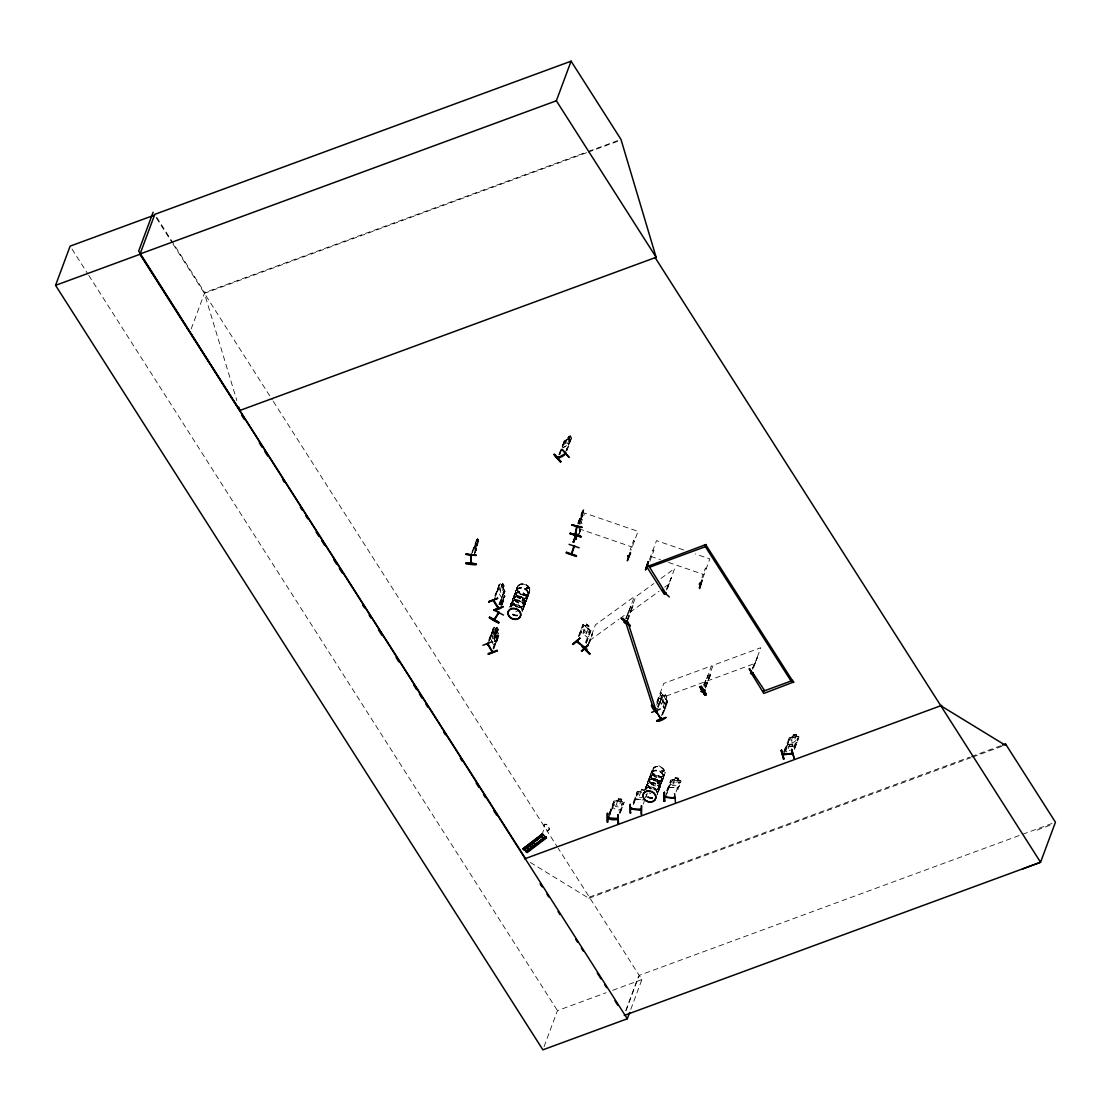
<?xml version="1.0" encoding="UTF-8"?>
<svg xmlns="http://www.w3.org/2000/svg" width="1111" height="1111" viewBox="0 0 1111 1111"><rect width="100%" height="100%" fill="white"/><g stroke="black" fill="none" stroke-linecap="round" stroke-linejoin="round"><path stroke-width="0.75" stroke-dasharray="5 3.75" d="M612.508 808.183C609.925 803.822 616.411 812.738 620.369 809.266L622.243 807.405L620.313 809.197M613.494 802.17L614.425 802.6L613.494 802.17L609.411 813.155M620.896 801.156L622.354 802.017L621.021 805.614L618.744 806.947L615.577 806.53L614.452 804.767L615.8 801.17L617.647 800.67M618.355 798.74L621.757 799.267L618.355 798.74L617.647 800.753L614.091 801.045M621.035 801.198L621.757 799.267L620.896 801.253L623.16 801.545C626.493 802.864 616.383 799.503 615.327 800.364L613.994 801.003L609.411 813.446M622.688 803.364L623.618 803.795L622.688 803.364L619.188 813.071M635.242 797.004L635.575 799.059L643.491 800.031M633.173 802.711L637.172 791.74L640.908 791.671L641.547 789.56L644.935 790.102M637.603 793.421L636.672 793.004L637.603 793.421L632.353 807.53M638.506 791.282L637.172 791.837M640.825 791.49L641.547 789.56M647.352 793.143L643.297 804.031M583.067 511.963L583.094 511.227L580.734 520.156M494.562 636.672C494.645 634.978 499.075 638.02 494.784 637.672L495.034 641.727L494.298 637.547C492.465 639.353 490.909 635.686 494.103 636.547L493.867 632.659L494.464 636.436M492.006 632.367L491.729 635.145L495.825 641.38L497.061 640.283M497.714 591.399L497.909 588.663L497.686 591.441L501.714 597.676L504.936 591.496L503.491 588.15L504.213 586.219C502.311 579.678 502.186 588.538 500.63 583.65L499.825 583.483L495.187 595.621M493.784 648.88L498.978 635.131C496.436 641.63 495.45 651.49 490.576 638.839L490.798 636.048M490.673 638.797L490.868 636.131M660.642 699.416L660.406 702.208L664.267 708.512L665.656 707.471M478.424 541.251L475.675 549.126L476.244 543.487L477.577 539.877L477.827 540.668M578.345 535.946L580.484 529.544L579.845 532.127M511.018 603.565L511.06 606.578A6.694 5.388 20.4 0 1 519.045 600.704A6.694 5.388 20.4 0 1 522.003 610.258M510.838 605.245L511.06 603.856L509.713 607.536M512.268 601.009L512.56 599.426M513.81 597.232L514.004 595.552M513.629 603.662L514.115 604.273M515.421 592.913L515.615 591.219M517.74 586.011C514.143 591.844 523.253 597.649 528.1 593.954M514.393 604.245L513.962 603.315M516.893 588.677L517.101 587.275M518.42 591.288L519.254 591.649L518.212 591.163M518.476 591.135L518.698 590.983M523.712 600.44L522.934 601.079M522.156 600.773L523.448 601.329L523.614 600.009M523.767 607.55L523.989 606.175M526.656 587.844L527.267 588.997L528.489 588.261M525.239 603.981C526.947 598.149 518.684 593.718 514.24 597.315L515.657 596.579M525.531 602.398L524.586 605.245M527.961 588.636L527.6 588.538M526.781 599.857L526.961 598.162M528.572 593.843L526.517 597.996M645.922 787.768L647.019 784.533M647.352 783.533L647.644 781.95M648.907 779.755L649.116 778.38L646.394 785.727M649.477 786.755L648.713 786.019L649.602 786.699M650.477 775.159L651.601 772.201M650.504 775.422L650.727 774.048M651.963 771.215L652.865 774.089A6.61 5.319 20.4 0 1 658.49 766.618A6.61 5.319 20.4 0 1 664.114 775.436C643.575 785.713 654.962 751.8 665.142 772.728M653.726 773.95L653.643 774.159M654.254 773.756L653.365 774.075M657.323 783.574L657.781 782.38M658.281 783.463L657.49 783.102L658.795 782.949M657.281 794.698L657.462 793.018M658.879 790.379L659.073 788.699M661.642 770.395L662.989 770.201M660.323 786.505L660.614 784.922M662.087 770.34C662.281 772.256 664.225 769.562 662.92 771.228M662.045 780.686L661.823 782.061L663.17 778.394L662.559 779.589A6.583 5.291 20.4 0 1 651.379 778.311A6.583 5.291 20.4 0 1 656.934 770.84A6.583 5.291 20.4 0 1 662.531 779.616M663.573 771.062L663.211 770.673M663.656 776.353L663.434 777.742L664.781 774.034M665.128 772.756L664.253 775.422M503.741 597.551L504.338 597.01M580.914 518.337L581.275 519.059L582.831 512.602M582.345 511.504L582.831 510.824L576.512 527.183M582.233 516.365L583.428 510.032M583.025 513.115L583.719 509.852L583.303 512.629M581.803 518.004L582.136 516.323L579.525 523.767M542.112 834.972L544.404 826.945A3.527 1.861 52.8 0 1 545.432 824.168A3.527 1.861 52.8 0 1 548.959 827.431A3.527 1.861 52.8 0 1 547.931 830.209L546.445 833.153M581.456 514.907L579.345 524.156L579.9 523.073M579.734 532.336L580.567 529.739M633.576 540.571L634.381 541.168L633.576 540.571L630.104 549.917M653.865 550.473L652.976 550.153L653.865 550.473L649.838 561.333M705.402 568.152L706.207 568.749L705.402 568.152L701.93 577.498M191.161 328.967L204.702 292.596L586.83 151.985M472.008 551.959L476.675 539.404M470.842 555.875L477.466 538.335C480.077 540.863 476.619 542.862 478.563 538.585M472.369 552.778L477.577 538.349M478.424 539.529L478.188 541.89M474.369 553.417L476.702 547.14M474.73 553.459L477.063 547.181M475.314 552.681L477.855 543.362M475.55 543.501L474.855 553.014L477.605 546.834L477.841 538.557M494.867 595.732L499.27 584.65L495.645 596.357M497.867 588.774L499.825 583.483L500.63 583.747M494.173 599.607L499.728 585.386M501.728 585.664L502.505 583.539M503.311 588.15L504.13 586.191L502.408 583.581M498.908 604.551L503.88 591.885L499.95 603.717M499.214 604.44L503.88 591.885M500.269 603.606L504.88 591.441M500.575 604.398L503.311 598.162M503.158 598.26L504.644 595.871L500.686 603.245L504.797 596.218M502.214 600.815L500.88 604.412L502.283 602.19M503.755 597.885L504.477 595.968M500.95 605.981L504.547 595.815M501.922 604.106L504.366 597.399L503.852 597.94M488.979 639.436L493.367 628.354L489.757 640.061M501.714 604.801L505.074 596.051L503.075 598.801M488.701 640.894L493.839 627.229L494.728 627.354C496.284 632.242 496.409 623.382 498.311 629.923L498.131 633.798L495.409 641.158L493.992 641.353M502.047 605.148L503.589 600.079M490.77 636.159L493.937 627.187L494.728 627.451M488.271 643.311L493.839 629.09M558.75 454.843L564.152 441.886L562.624 446.858M559.569 453.538L564.069 441.414L570.249 435.873L569.485 437.998L570.568 437.901L567.332 443.775L564.874 445.164L564.124 444.358L567.61 437.345L570.318 435.956M559.486 454.441L564.152 441.886M559.708 454.705L562.041 448.427M495.825 629.368L496.603 627.243M570.137 435.984L569.415 437.915L571.332 436.79M497.422 631.853L498.228 629.895L496.506 627.284M565.318 452.413L571.304 437.887L566.721 449.538M493.006 648.255L497.978 635.589L493.478 648.991M566.638 450.441L571.304 437.887M493.312 648.144L497.978 635.589M566.86 450.705L571.915 437.012L568.526 444.636L563.569 447.414M514.032 595.927L511.31 603.204L511.935 602.009M514.282 595.19L515.629 591.594M517.268 587.247L515.893 590.871L516.518 589.677M513.699 603.467L514.004 604.134M513.976 603.481L514.115 603.315M522.628 600.968L522.517 599.884L522.406 600.745M526.933 588.288L527.294 587.538L527.211 588.636M522.156 611.814L523.503 608.203M523.767 607.481L526.489 600.204M526.753 599.482L528.086 595.871M528.364 595.149L529.697 591.524M577.817 523.281L582.483 510.741M578.026 524.142L583.372 509.741M582.956 511.935L583.83 509.88M579.164 523.67L582.345 515.171M583.261 512.463L579.664 523.003M580.609 524.017L584.692 513.046L638.02 531.364L631.006 550.237M579.15 530.725L580.928 525.906M578.553 534.724L580.484 529.544M578.831 635.409L583.011 624.549L590.913 630.895M578.47 636.77L583.011 624.549M579.567 635.978L583.289 626.368L582.331 625.993L583.289 626.368M585.9 625.979L586.622 624.049L589.247 626.16L585.553 635.811M583.094 633.825L586.677 624.188M585.4 642.686L589.719 631.506L590.441 632.09L589.719 631.506M586.136 643.269L590.733 630.923L588.344 628.159M586.358 643.061L590.816 630.854M588.497 643.45L595.413 624.854L634.339 596.649L626.298 618.271M588.747 643.7L592.538 633.909L589.413 643.227M625.632 618.744L630.798 606.189L626.548 618.521M627.173 619.813L635.784 596.676L653.851 583.581M649.504 559.5L656.518 540.626L683.987 550.056M627.437 620.049L632.895 605.731L628.09 619.577M666.558 589.052L671.155 577.998L666.919 590.344M666.656 590.094L674.696 568.471L659.406 579.553M609.758 814.835L614.425 802.295M608.592 818.279L614.425 802.6M617.73 800.837L618.452 798.906M702.832 577.817L709.846 558.944L695.292 553.945M656.837 702.013L663.753 683.418L711.471 665.864L703.999 685.973M657.018 702.305L661.198 692.945L660.392 693.236M657.087 703.235L661.017 692.667M656.712 705.027L661.198 692.945M657.684 706.568L662.073 695.472L658.462 707.193M657.99 706.457L662.559 694.25L660.337 702.208L664.364 708.471L665.6 707.374M656.976 710.443L662.545 696.208M620.119 812.891L624.049 802.239M620.119 813.196L624.174 802.225M530.35 862.483L588.858 898.271L589.274 897.132L969.792 757.119M661.656 704.11L665.239 694.472C668.753 701.527 664.67 690.389 664.42 696.43L662.503 694.389M665.392 695.236L666.406 696.847M663.211 706.624L666.878 697M661.67 715.387L666.336 702.846L667.1 703.471L666.336 702.846M661.975 715.276L666.642 702.735M662.712 714.567L667.419 702.263L663.017 714.442M633.52 804.1L637.603 793.115M544.057 1046.687L557.472 1010.621L606.162 992.706M639.339 795.809L640.672 792.212L643.838 792.629M644.797 790.06L646.13 786.449M650.713 774.117L649.366 777.714L649.991 776.52M650.977 773.395L652.351 769.77M645.797 796.92L646.796 794.615L645.866 794.49M657.754 783.338L657.809 782.213M658.629 783.199L658.698 783.241M658.851 790.004L661.573 782.727M703.749 684.751L707.929 675.391L704.18 686.251M703.93 685.043L708.11 675.682M705.054 686.89L713.095 665.267L760.799 647.713L752.772 669.336M666.864 790.643L670.863 779.991L680.099 780.172L681.043 781.061L677.002 791.962M705.221 687.167L710.54 674.794L709.721 675.085M666.878 790.935L670.961 780.033M705.304 688.112L710.36 674.516M706.04 686.876L710.54 674.794M666.628 793.865L671.294 781.325L670.364 781.227L671.294 781.325M665.475 797.309L671.308 781.63M680.918 781.075L677.766 780.103L678.613 778.033L675.224 777.7L674.599 779.811L672.655 780.186L671.322 783.797L672.447 785.491L675.613 785.796L677.877 784.422L679.224 780.825L677.766 780.019L678.474 778.089M676.071 791.879L679.557 782.158L680.501 782.561L679.557 782.158M752.522 668.114L757.258 657.24L752.939 669.614M752.702 668.405L757.438 657.531M625.743 1010.677L638.394 976.652M626.062 1010.607L639.158 975.389L1055.45 822.209M630.798 1009.357L641.88 979.569L558.18 848.262M783.547 752.439L785.463 747.272L786.741 746.384L794.434 745.759L795.337 746.328L794.254 748.939M784.644 750.244L789.213 737.704L798.115 736.329L795.851 736.593L796.67 734.496L793.379 734.774L792.685 736.801M784.88 751.425L789.546 738.884L788.643 738.968L789.546 738.884M783.81 754.869L789.643 739.19M789.102 746.328L789.699 744.245L793.018 744.037L792.296 745.967M793.462 734.829L792.782 736.857L789.143 737.787M792.171 746.037L792.851 744.009M796.67 734.496L795.962 736.412M794.073 747.578L797.573 738.176L798.476 738.093L794.476 749.37M794.157 747.884L797.573 738.176M794.393 749.078L799.031 736.899L798.017 736.301M580.011 531.572L580.053 530.669M503.144 601.232L502.075 603.94L502.7 601.648M501.7 603.731L503.019 600.995M501.769 604.106L502.991 601.579L502.519 602.315M515.629 591.163L517.476 588.761M514.018 595.496L514.907 594.01M512.49 599.607L513.213 598.162M511.046 603.495L512.893 601.093M529.822 588.733L526.739 585.011L523.448 583.886A6.569 5.291 20.4 0 0 517.92 591.427A6.569 5.291 20.4 0 0 529.058 592.746A6.61 5.319 20.4 0 0 523.406 584.094A6.61 5.319 20.4 0 0 517.837 591.58A6.61 5.319 20.4 0 0 529.03 592.913L529.822 588.761M525.864 601.398L526.753 599.912M522.892 609.397L523.753 604.842M649.754 776.756L649.13 781.089M647.574 782.116L649.352 779.644M657.059 782.727L657.906 782.283M663.475 771.256L663.364 770.465M658.892 783.588L658.698 782.644M660.92 783.949A6.583 5.291 20.4 0 0 655.323 775.172A6.583 5.291 20.4 0 0 649.768 782.63A6.583 5.291 20.4 0 0 660.92 783.949L661.823 779.353M660.392 786.324L658.615 788.796M657.976 791.921L658.615 790.685L657.24 794.323A6.583 5.291 20.4 0 0 653.476 787.477A6.583 5.291 20.4 0 0 645.435 788.824M658.865 790.435L657.018 792.851M499.867 604.12L500.603 603.634L500.2 604.287M501.894 602.079L503.311 599.662M503.866 599.926L501.075 603.953M500.853 604.592L502.283 602.384M502.63 601.787L503.644 599.982M474.883 552.875L475.689 552.084M564.069 441.511L565.249 440.317M517.754 585.997L520.17 584.233L523.448 583.886A6.569 5.291 20.4 0 1 529.058 592.746M514.699 594.191L515.865 593.08M513.157 598.329L514.268 597.121M526.892 587.511L526.558 588.316M528.364 588.636L527.419 588.566M522.073 600.023L523.642 600.037M528.114 593.954L529.155 592.927M527.683 596.871L525.225 598.662M524.906 602.315L526.086 601.204M524.642 605.078L520.573 607.37M521.934 610.328L523.1 609.217M651.393 772.395L653.851 770.603M649.782 776.714L650.949 775.603M648.241 780.839L652.31 778.547M646.81 784.727L647.977 783.616L646.963 784.63M661.6 780.505L663.448 778.103L663.434 775.02M661.17 783.727L658.712 785.505M659.726 787.602L657.24 789.532L653.948 789.879A6.61 5.319 20.4 0 0 659.99 783.255A6.61 5.319 20.4 0 0 649.754 779.728A6.61 5.319 20.4 0 0 650.699 788.713M669.266 787.282L677.238 787.963L679.113 786.13L677.238 788.046L669.266 787.282L668.933 785.269M588.913 636.145L587.288 637.339L581.192 632.298M589.177 626.229L586.539 624.118M588.455 628.159L589.497 629.798L588.15 633.395L586.261 633.881L583.817 631.895L583.067 629.298L584.414 625.687L585.969 626.104L583.025 624.701M494.437 645.144L495.77 644.005M544.404 826.945L544.251 827.056A3.527 1.861 52.8 0 1 545.293 824.279A3.527 1.861 52.8 0 1 548.806 827.542A3.527 1.861 52.8 0 1 547.779 830.32L547.931 830.209M589.58 640.547L618.771 619.382M620.16 618.383L628.507 612.342M629.951 612.369L659.142 591.205M664.697 587.177L668.864 584.164M592.538 633.909L591.871 634.395L592.788 634.159M631.048 606.425L630.131 606.662M632.895 605.731L632.242 606.203L633.159 605.981M671.405 578.248L670.488 578.484M565.263 440.359L571.984 437.095M564.374 442.15L563.416 442.303M562.263 448.025L568.526 444.636M517.393 588.816L518.768 588.094M515.782 593.135L517.157 592.413M526.822 587.538L528.031 587.538M512.81 601.148L514.171 600.426M512.574 604.745L510.116 606.537A6.694 5.388 20.4 0 1 517.518 604.801A6.694 5.388 20.4 0 1 522.392 610.703L522.142 609.161M523.628 602.981L524.989 602.259M523.573 606.12L518.865 607.356M653.907 767.507L655.268 766.784M653.726 773.548L653.948 774.353M650.865 775.659L652.24 774.936M647.894 783.672L649.268 782.949M647.657 787.268L645.199 789.046A6.694 5.388 20.4 0 1 653.421 787.657A6.694 5.388 20.4 0 1 657.254 794.615M660.309 781.172L661.684 780.45M658.712 783.63L657.115 782.894M792.754 736.76L790.865 737.551L789.518 741.148L790.601 742.551L793.671 742.287L795.893 740.593L797.226 736.996L795.823 736.496M1036.994 830.125L1052.02 824.487M588.469 151.388L619.355 140.028M586.566 152.721L204.424 293.332L236.851 400.571M588.191 152.124L619.091 140.764M500.63 583.65L504.936 591.496M503.394 588.177L504.019 590.094L502.686 593.705L501.255 593.913L499.394 588.538L500.728 584.928L501.825 585.622M494.728 627.354L498.95 635.242M497.492 631.881L498.603 633.617M657.92 699.111L705.638 681.543M707.263 680.96L754.98 663.392M971.417 756.522L1000.692 745.759M588.858 898.271L970.945 757.688M972.569 757.091L1001.886 746.3M612.661 990.318L641.88 979.569M490.506 638.839L492.965 642.589M497.311 637.325L497.742 638.922L496.256 635.534L497.048 633.631L495.381 630.937L494.687 633.02L492.728 630.881L493.52 631.145M666.058 698.958L666.683 700.888L665.336 704.485L663.934 704.693L662.1 699.291L663.448 695.694L664.517 696.389M667.239 700.666L667.475 702.333L662.462 694.278M522.628 600.065L523.017 600.87M650.713 779.033L654.018 778.561M657.309 789.352L653.948 789.852M640.908 791.574L638.978 791.99L637.631 795.601L638.756 797.365L641.922 797.767M496.784 637.408L495.367 637.617L493.492 632.228M791.893 746.578L788.824 746.87L787.491 750.48L790.56 750.189M793.407 734.871L796.698 734.579M797.656 738.482L798.559 738.398M787.602 744.62L795.17 743.953L797.101 742.092L795.198 744.051L787.518 744.787L787.213 742.953M517.17 596.204L518.934 596.065M522.781 599.884L522.073 600.87M662.878 771.451L661.837 770.965M652.254 778.755C656.115 778.131 660.614 780.88 660.545 785.074M678.627 778.131L675.224 777.7M672.224 779.575L674.502 779.63M670.183 781.797L680.363 782.797M474.952 546.32L474.966 553.028M642.075 790.032L644.116 790.296M635.686 798.92L641.936 799.726M521.767 594.607L523.462 594.996M518.768 607.495A6.569 5.291 20.4 0 0 524.573 600.495A6.569 5.291 20.4 0 0 513.824 598.037A6.569 5.291 20.4 0 0 517.101 607.12L513.226 603.745A6.569 5.291 20.4 0 1 518.879 596.315L522.156 597.343M653.948 778.769L657.24 779.866L660.309 783.588M578.859 528.725L632.187 547.043M650.685 556.305L660.378 559.638M668.461 562.416L704.013 574.623M792.143 745.939L793.546 746.425M527.725 587.594L528.53 588.33M517.226 606.8L514.282 605.023M795.212 746.37L794.407 745.662M495.923 629.326L494.839 628.632L492.173 635.964L492.437 638.853M493.52 632.367L494.589 633.062M522.212 597.19L524.573 599.662M649.366 787.532L650.657 788.754M585.719 626.757L588.177 628.729M584.386 630.354L586.844 632.34M528.086 586.08L529.128 587.344M648.31 786.269L649.324 787.699L647.657 784.852M786.921 752.022L785.852 750.633L787.185 747.023L788.977 746.175M498.95 584.761L499.422 585.497M503.575 591.996L504.033 592.732M493.062 628.465L493.52 629.201M497.672 635.7L498.145 636.436M494.339 633.576L495.937 636.061M156.665 217.242L204.702 292.596M156.387 217.978L172.094 242.615M173.01 244.059L272.376 399.932M273.306 401.39L557.25 846.804M71.993 249.058L87.838 273.903M88.769 275.361L557.472 1010.621M661.767 695.583L662.225 696.319M665.975 698.93L667.1 700.722M664.281 697.041L665.836 699.541M662.948 700.638L664.503 703.152M495.312 631.131L496.867 633.631M493.423 631.187L497.27 637.353M494.353 633.701L495.909 636.214M524.628 599.496L525.461 602.551M512.574 602.343L513.171 603.926M496.145 635.561L496.742 637.547M787.185 742.856L787.518 744.787M658.837 787.366L659.101 788.921M657.24 791.685L657.49 793.254M650.477 775.186L650.74 776.756M647.421 783.38L647.588 785.019M645.88 787.532L646.144 789.088M528.35 592.51L528.614 594.079M526.767 596.94L527.003 598.398L526.739 596.829M515.393 592.677L515.657 594.246M513.782 596.996L514.046 598.565M512.338 600.857L512.504 602.495M581.095 629.715L581.109 632.353M513.338 603.759A6.569 5.291 20.4 0 0 524.461 605.078A6.569 5.291 20.4 0 0 518.879 596.315M517.351 615.827A6.583 5.291 20.4 0 1 511.129 613.689M510.088 607.037A6.583 5.291 20.4 0 1 516.49 605.12A6.583 5.291 20.4 0 1 521.878 609.731M517.462 615.661A6.694 5.388 20.4 0 1 511.143 613.494M510.088 606.731A6.694 5.388 20.4 0 1 517.434 605.037A6.694 5.388 20.4 0 1 522.309 610.925M517.184 606.912A6.61 5.319 20.4 0 1 513.879 597.787A6.61 5.319 20.4 0 1 524.698 600.259A6.61 5.319 20.4 0 1 518.851 607.3M517.615 615.105A6.583 5.291 20.4 0 1 511.393 612.966M510.352 606.3A6.583 5.291 20.4 0 1 517.587 604.634A6.583 5.291 20.4 0 1 522.378 610.439M511.06 606.731A6.583 5.291 20.4 0 1 518.934 601.037A6.583 5.291 20.4 0 1 521.837 610.439M517.295 611.481A6.583 5.291 20.4 0 1 515.629 611.106M517.545 615.438A6.694 5.388 20.4 0 1 511.227 613.272M511.143 606.273A6.694 5.388 20.4 0 1 519.129 600.482A6.694 5.388 20.4 0 1 522.087 610.036M511.977 607.398A6.583 5.291 20.4 0 1 513.837 600.468A6.583 5.291 20.4 0 1 522.476 602.44A6.583 5.291 20.4 0 1 522.114 609.717M652.379 789.116A6.61 5.319 20.4 0 1 649.088 779.978A6.61 5.319 20.4 0 1 659.892 782.463A6.61 5.319 20.4 0 1 654.06 789.504M652.976 773.964A6.61 5.319 20.4 0 0 664.17 775.297A6.61 5.319 20.4 0 0 658.545 766.479A6.61 5.319 20.4 0 0 652.976 773.964A6.61 5.319 20.4 0 0 664.114 775.436M652.435 798.351A6.583 5.291 20.4 0 1 646.213 796.212M646.185 788.546A6.583 5.291 20.4 0 1 653.199 788.199A6.583 5.291 20.4 0 1 657.184 793.685M652.56 798.184A6.694 5.388 20.4 0 1 646.227 796.004M645.172 789.241A6.694 5.388 20.4 0 1 653.337 787.88A6.694 5.388 20.4 0 1 657.17 794.837M650.754 788.574A6.61 5.319 20.4 0 1 649.81 779.589A6.61 5.319 20.4 0 1 660.045 783.102A6.61 5.319 20.4 0 1 653.99 789.685M650.629 788.921A6.583 5.291 20.4 0 1 649.685 779.964A6.583 5.291 20.4 0 1 659.892 783.463A6.583 5.291 20.4 0 1 653.851 790.018M646.227 788.796A6.694 5.388 20.4 0 1 654.212 783.005A6.694 5.388 20.4 0 1 657.17 792.56M652.699 797.615A6.583 5.291 20.4 0 1 645.449 794.24M646.144 789.254A6.583 5.291 20.4 0 1 654.018 783.561A6.583 5.291 20.4 0 1 656.92 792.962M650.713 793.629A6.583 5.291 20.4 0 1 649.157 792.907M652.629 797.962A6.694 5.388 20.4 0 1 646.31 795.782M646.408 788.532A6.583 5.291 20.4 0 1 654.282 782.824A6.583 5.291 20.4 0 1 657.198 792.226M581.15 522.573L581.956 523.17L581.15 522.573M477.591 541.307L476.258 547.584L477.591 541.307M501.575 586.261L500.242 589.872L501.839 592.357L503.172 588.761L501.575 586.261M502.7 584.455L503.491 586.705L502.7 584.455M495.687 629.965L493.006 637.311L494.576 639.811L497.27 632.465L495.687 629.965M495.464 631.895L496.228 634.159L495.464 631.895M496.811 628.159L497.589 630.409L496.811 628.159M566.791 440.012L565.443 443.622L567.915 442.234L569.249 438.637L566.791 440.012M568.068 437.512L569.651 436.637L568.068 437.512M586.997 624.854L588.344 626.771L586.997 624.854M617.494 801.392L616.147 804.989L619.327 805.406L620.66 801.795L617.494 801.392M618.896 799.212L620.938 799.476L618.896 799.212M674.363 780.353L673.016 783.949L676.182 784.255L677.529 780.658L674.363 780.353M675.766 778.158L677.793 778.353L675.766 778.158M792.504 737.412L791.171 741.009L794.24 740.731L795.587 737.135L792.504 737.412M790.213 744.564L792.185 744.384L790.213 744.564M793.893 735.107L795.865 734.927L793.893 735.107M514.685 600.107A6.583 5.291 20.4 0 0 525.836 601.426A6.583 5.291 20.4 0 0 520.24 592.649A6.583 5.291 20.4 0 0 514.685 600.107M514.685 599.898A6.694 5.388 20.4 0 0 526.017 601.232A6.694 5.388 20.4 0 0 520.337 592.302A6.694 5.388 20.4 0 0 514.685 599.898M513.435 603.495A6.569 5.291 20.4 0 0 524.573 604.815A6.569 5.291 20.4 0 0 518.976 596.038A6.569 5.291 20.4 0 0 513.435 603.495M517.782 591.802A6.569 5.291 20.4 0 0 528.919 593.121A6.569 5.291 20.4 0 0 523.323 584.358A6.569 5.291 20.4 0 0 517.782 591.802M516.296 595.565A6.694 5.388 20.4 0 0 527.628 596.913A6.694 5.388 20.4 0 0 521.948 587.983A6.694 5.388 20.4 0 0 516.296 595.565M514.948 599.385A6.583 5.291 20.4 0 0 526.114 600.704A6.583 5.291 20.4 0 0 520.504 591.927A6.583 5.291 20.4 0 0 514.948 599.385M516.296 595.788A6.583 5.291 20.4 0 0 527.447 597.107A6.583 5.291 20.4 0 0 521.851 588.316A6.583 5.291 20.4 0 0 516.296 595.788M514.768 599.676A6.694 5.388 20.4 0 0 526.1 601.009A6.694 5.388 20.4 0 0 520.42 592.08A6.694 5.388 20.4 0 0 514.768 599.676M516.379 595.343A6.694 5.388 20.4 0 0 527.711 596.676A6.694 5.388 20.4 0 0 522.017 587.761A6.694 5.388 20.4 0 0 516.379 595.343M516.559 595.065A6.583 5.291 20.4 0 0 527.711 596.385A6.583 5.291 20.4 0 0 522.114 587.594A6.583 5.291 20.4 0 0 516.559 595.065M649.852 782.186A6.694 5.388 20.4 0 0 661.184 783.533A6.694 5.388 20.4 0 0 655.504 774.603A6.694 5.388 20.4 0 0 649.852 782.186M651.379 778.089A6.694 5.388 20.4 0 0 662.712 779.422A6.694 5.388 20.4 0 0 657.032 770.506A6.694 5.388 20.4 0 0 651.379 778.089M650.032 781.908A6.583 5.291 20.4 0 0 661.198 783.227A6.583 5.291 20.4 0 0 655.587 774.436A6.583 5.291 20.4 0 0 650.032 781.908M651.463 777.867A6.694 5.388 20.4 0 0 662.795 779.2A6.694 5.388 20.4 0 0 657.115 770.284A6.694 5.388 20.4 0 0 651.463 777.867M651.643 777.575A6.583 5.291 20.4 0 0 662.809 778.894A6.583 5.291 20.4 0 0 657.198 770.117A6.583 5.291 20.4 0 0 651.643 777.575"/><path stroke-width="1.5" d="M488.187 653.56L497.075 650.574M497.117 650.185L497.284 650.963L488.326 654.171M494.006 610.064L503.436 615.036M497.061 650.532L488.34 654.254M502.977 606.87C486.632 611.106 496.159 612.3 503.005 606.481M665.781 717.345C660.739 723.303 647.991 721.636 665.753 717.748M665.725 717.692L656.962 721.372M607.731 813.321L607.495 822.334L607.106 813.544M607.495 822.334L607.648 813.335M608.495 817.877L607.661 818.154L607.87 817.279C607.731 820.751 619.521 819.89 617.174 818.876M608.703 817.988L608.703 817.293M618.063 814.918L618.41 823.751L618.077 814.669M618.147 814.696L617.841 823.682M630.284 804.364L630.104 813.085L630.798 812.835M630.548 813.099L630.215 804.406M631.881 808.128L631.659 809.183L630.951 808.1M641.075 810.308L640.075 809.461M641.589 814.544L641.255 805.781M557.722 457.454C557.361 459.399 566.707 454.899 565.527 452.969M565.763 452.955L564.652 454.024L565.555 453.524M565.749 453.899L565.985 453.219L565.638 453.927M574.998 534.544L575.442 533.322M576.415 527.072L577.192 526.642M576.984 527.211L577.234 525.85M571.276 554.153L573.901 546.154M574.012 545.723L573.956 547.168L574.512 545.904M465.884 563.555C483.368 567.041 476.036 561.749 465.87 563.596M571.762 524.961L581.997 527.503M571.207 554.195L571.734 552.847M573.568 546.848L574.123 545.57M574.318 546.39L571.762 554.222M471.439 562.291L470.87 563.708L470.953 554.597M570.068 533.919C590.163 538.446 579.164 537.738 570.262 533.169M571.734 525.1L582.081 527.308L571.859 524.739M575.484 534.724L577.04 526.614M580.275 536.53L580.484 535.738M654.379 708.637L655.282 708.304M701.583 691.667L702.166 690.459M576.401 641.658L577.692 641.714M584.803 647.06L584.414 648.06L583.719 646.921M570.137 533.572L580.373 536.044L570.137 533.502M471.286 555.958L471.411 554.472M570.235 533.252L580.47 535.794M569.124 544.362L579.137 547.779M499.089 612.217L498.464 613.591L498.256 612.647M792.157 753.619L791.754 754.216L792.754 753.772M793.046 753.494L782.797 754.952L783.102 753.966M576.29 556.417L566.277 553.028L566.554 552.25M576.276 556.458L576.553 555.694L566.527 552.306M566.402 552.653L576.401 556.083M576.484 534.224L573.248 542.196L576.651 534.002M573.276 542.168L576.026 534.113M573.804 542.39L576.567 534.002M576.359 537.877L576.276 538.529M628.09 555.639C626.701 556.347 628.59 557.416 628.784 555.875M630.243 552.431L627.34 560.777L630.617 552.875M648.144 566.193L647.019 566.193L647.477 565.221M648.255 565.582L648.005 566.499L647.144 565.846M699.902 583.219L699.375 584.136L700.569 584.192M700.777 583.622L700.388 584.039M699.722 588.524L702.055 580.025L699.291 588.038M629.631 1012.496L627.298 1018.773L542.89 1049.826L55.55 285.346L70.132 246.128L154.54 215.076M153.124 212.201L138.667 251.072L239.851 410.459L656.143 257.294L620.98 139.43L571.096 61.174L154.818 214.34L139.958 254.28L55.55 285.346M525.489 858.539L140.083 253.961L556.361 100.782L571.096 61.174M465.856 554.403L476.3 555.278L465.967 554.056M470.842 555.875L471.05 554.431M471.203 555.917L471.522 554.667M471.203 556.014L471.522 555.264M471.55 562.402L471.231 563.749L471.203 555.042M488.715 601.815L497.77 598.301L488.826 601.593M493.284 599.787L493.062 600.357M493.59 599.676L498.575 608.397L498.77 607.62M494.145 600.371L493.576 601.259L493.701 600.537M489.632 617.16C496.659 624.132 506.547 625.285 489.604 617.216M482.924 645.297L491.548 641.908M560.986 461.607C554 457.232 549.598 447.386 560.944 461.634M498.256 606.995L497.839 607.189M498.408 607.05L498.422 607.842M494.52 618.605L493.992 619.882L498.77 612.05L498.047 613.425M494.659 618.577L495.034 618.869M494.992 618.744L494.506 619.952M487.382 643.491L487.173 644.061M492.617 651.907L487.687 643.38M487.896 643.505L487.548 644.824L488.215 644.449M487.743 644.963L488.257 644.074M557.819 457.288L557.583 457.982L565.416 453.566M558.375 456.968L557.736 458.287L558.527 457.01M558.75 457.26L558.777 457.385M562.416 449.886L569.013 457.343M491.937 650.893L492.256 650.782M491.826 651.421L492.367 650.699M492.52 651.546L492.506 650.754M492.673 652.101L492.867 651.324M576.873 525.767L575.054 534.558M577.22 525.947L576.845 527.364L576.72 526.614M575.109 533.96L575.512 534.794L575.401 533.391M575.526 537.682L575.304 538.654L575.665 537.641M576.012 538.863L576.428 538.002M573.956 547.168L574.47 545.695M571.679 554.264L572.151 553.097M576.859 640.825L576.512 641.811L584.594 647.407M577.095 640.908L584.692 647.755M577.317 642.325L577.651 641.353M579.9 638.186L572.832 644.144L579.831 638.172M589.372 654.004C566.693 630.52 605.203 669.461 582.567 646.394M581.456 650.602L581.775 651.296L588.274 645.297L587.955 644.616M584.094 646.616L583.664 647.519L584.247 646.616M586.247 649.366L585.969 650.129L586.677 649.518M586.427 649.796L586.914 649.032M628.437 556.861L628.965 556.028M629.215 625.174C605.189 603.44 646.199 641.033 622.882 618.258M625.174 621.299L624.535 622.66L624.507 621.646M625.243 621.243L624.215 622.396L624.938 621.799M624.701 622.604L625.507 621.48M655.809 708.665L653.699 709.387L625.535 621.827M648.63 565.624L665.767 593.274L664.017 593.913L646.713 566.763L647.241 565.235M648.463 561.583L645.755 569.651M626.618 621.188L626.798 621.618M626.437 621.799L627.284 620.841M647.921 566.513L648.171 565.457M655.629 709.165L627.534 621.091M649.643 567.207L705.402 546.695M664.586 594.218L664.878 593.455M665.545 593.121L664.836 594.454L665.614 593.066M665.67 593.927L665.947 592.788M669.294 596.954L662.003 590.122M704.388 545.112L791.032 681.029M646.713 566.763L706.124 544.473M608.481 818.349L608.856 817.585M660.281 709.054L651.615 712.387M699.555 584.192L699.777 583.261M700.347 584.511L700.597 583.456M654.629 707.943L654.421 708.512M654.768 708.346L655.587 708.054M654.685 708.929L655.254 707.721M655.323 708.749L655.407 707.776M656.087 710.609L655.893 711.387L656.407 710.498M656.601 710.637L656.795 711.901M656.504 711.359L656.393 712.082L656.907 711.568M616.772 819.39L616.897 818.626M656.448 712.095L656.962 711.207M616.966 819.404L617.174 818.404M661.531 718.456L661.323 719.234L651.851 704.457C649.421 705.429 657.059 713.942 657.018 712.595M617.897 818.488L607.661 817.849M618.119 818.613L617.785 819.543M661.17 718.692L660.601 718.039M660.712 717.956L661.309 719.039M661.17 717.9L660.962 719.261L651.782 704.666L656.907 712.831M631.159 808.03L631.159 808.516M631.77 809.1L632.034 808.405M639.922 810.169L640.353 809.225M641.075 809.322L630.881 808.655M641.297 809.447L640.853 810.377L630.867 809.016M641.714 805.892L641.144 814.182M699.847 687.015L704.943 695.194L699.833 686.779M701.263 686.251C703.569 695.278 711.29 699.944 701.208 686.279M701.194 691.403L701.541 690.681M664.434 792.365L663.961 801.35L664.67 801.087M702.402 690.473L701.291 691.375M703.832 689.945L704.791 690.445L703.943 690.792L704.916 689.903M703.971 689.792L704.041 690.82M664.739 796.337L664.656 797.309L664.85 796.254M704.402 690.181L704.527 690.112M665.725 796.615L665.364 797.392L665.572 796.337M704.971 694.944L700.18 686.904M674.655 793.74L675.46 802.517M674.058 797.629L673.766 797.42M673.627 798.142L674.044 797.198M674.988 797.684L674.558 798.323L674.974 797.379M750.522 673.252L751.647 673.28L750.675 672.849M750.703 673.544L750.869 672.53M793.782 681.973L763.785 693.445L751.355 673.169M751.536 673.294L751.73 672.322L750.619 673.224L751.911 672.599M751.175 673.655L753.091 672.53M762.951 691.361L792.768 680.39M764.687 690.723L752.911 673.016M781.63 750.106L780.95 750.48L783.991 759.174L781.575 750.119M782.922 754.077L792.643 753.772M782.908 754.591L783.935 753.994M794.032 758.285L791.671 749.217M791.935 754.202L792.032 753.189M1022.537 869.01L1040.563 862.247L1055.45 822.209L1005.566 743.967L1005.136 745.106L940.795 705.735M624.549 622.591L625.285 622.063M493.131 600.551L498.103 608.356M489.257 617.883L498.561 622.799M494.409 619.966L498.825 612.869M622.771 618.535L630.048 625.59M629.687 625.868L621.521 618.41M664.42 796.906L674.655 797.934M560.43 462.176L554.264 454.413M783.449 759.216L781.38 750.411M573.276 644.505L579.678 638.381M587.997 644.686L581.775 651.282M581.456 650.977L587.913 644.949M663.739 792.615L664.503 801.323M664.378 792.365L664.42 801.364M542.571 833.944L523.114 848.707M543.487 835.111L524.059 849.776L543.293 834.611L523.628 849.36L522.823 848.623M523.878 849.401L543.265 834.708M526.17 851.568L545.265 836.791L546.279 837.555M525.809 851.415L545.557 836.736M545.668 837.166L526.322 851.901L545.765 837.236L545.223 836.777M526.183 851.415L527.114 852.595L546.501 837.902L542.21 833.93M575.206 538.224L576.317 538.613M576.178 538.918L575.317 538.613M700.43 584.497L699.486 584.164M701.027 686.584L706.277 694.75M627.743 556.25L628.562 556.444M656.143 257.294L655.157 257.655L1040.563 862.247L624.271 1015.412M655.226 257.766L656.212 257.405L556.361 100.782M497.45 598.204L488.743 601.954M493.937 610.092L502.95 606.773M487.479 643.949L492.215 652.06M524.503 858.9L941.781 705.374M1002.316 745.162L1005.566 743.967M749.536 668.766L754.675 676.946L749.522 668.753M701.472 691.653L702.277 691.361M562.541 449.788L569.04 457.329M625.34 622.327L627.284 622.091M754.286 677.043L749.133 668.85M674.558 798.281L664.642 797.267M543.293 834.611L523.559 849.29L524.128 849.804M465.87 554.278L476.216 555.5M575.429 538.252L576.22 538.571M699.68 583.83L700.472 584.15M791.699 749.494L794.184 758.244M647.949 566.429L647.13 566.193M542.237 833.986L523.184 848.776L526.92 852.081M540.585 835.444L544.321 838.902M532.141 841.832L535.877 845.29M530.183 843.318L533.919 846.776M528.433 844.652L532.169 848.11M526.475 846.138L530.211 849.596M525.156 847.137L528.892 850.595M582.428 646.671L589.733 653.768L582.358 646.755M705.943 544.959L793.601 682.473M139.958 254.28L627.298 1018.773M241.656 415.208L244.448 419.583M259.335 442.928L262.127 447.316M264.918 451.691L267.709 456.065M282.597 479.424L284.458 482.341M300.276 507.158L302.136 510.074M305.858 515.907L307.719 518.837M316.093 531.961L318.885 536.349M321.676 540.724L324.468 545.098M333.772 559.694L336.564 564.082M339.355 568.457L342.146 572.832M362.617 604.939L364.477 607.856M369.13 615.161L370.991 618.077M378.434 629.756L382.156 635.589M396.113 657.49L398.905 661.864M413.792 685.223L416.583 689.598M419.375 693.972L422.166 698.361M425.888 704.193L427.749 707.11M443.567 731.927L445.428 734.843M460.301 758.202L462.162 761.118M476.119 783.005L478.91 787.38M483.563 794.684L485.424 797.601M493.798 810.738L496.589 815.113M540.363 883.773L542.224 886.689M546.89 894.008L548.751 896.938M558.069 911.562L559.944 914.492M575.79 939.35L577.651 942.281M581.386 948.127L583.247 951.058M597.232 973L600.968 978.847M604.69 984.693L606.564 987.623M614.952 1000.789L617.744 1005.177M540.307 883.787L542.168 886.717M238.851 407.168L239.851 410.459M791.546 753.439L783.838 754.272M664.35 792.379L664.545 801.42M465.898 563.138L476.244 564.319L465.912 563.096M648.227 561.819L645.505 569.887L648.269 561.833M489.507 617.452L498.797 622.438L489.493 617.508M546.001 837.472L526.572 852.137L545.904 837.375M508.755 616.063A6.569 5.291 20.4 0 0 519.892 617.383A6.569 5.291 20.4 0 0 514.31 608.62A6.569 5.291 20.4 0 0 508.755 616.063M508.852 615.827A6.569 5.291 20.4 0 0 519.976 617.147A6.569 5.291 20.4 0 0 514.393 608.384A6.569 5.291 20.4 0 0 508.852 615.827M643.811 798.601A6.61 5.319 20.4 0 0 655.004 799.92A6.61 5.319 20.4 0 0 649.393 791.101A6.61 5.319 20.4 0 0 643.811 798.601A6.61 5.319 20.4 0 0 655.059 799.781A6.61 5.319 20.4 0 0 649.435 790.963A6.61 5.319 20.4 0 0 643.866 798.462"/></g></svg>
